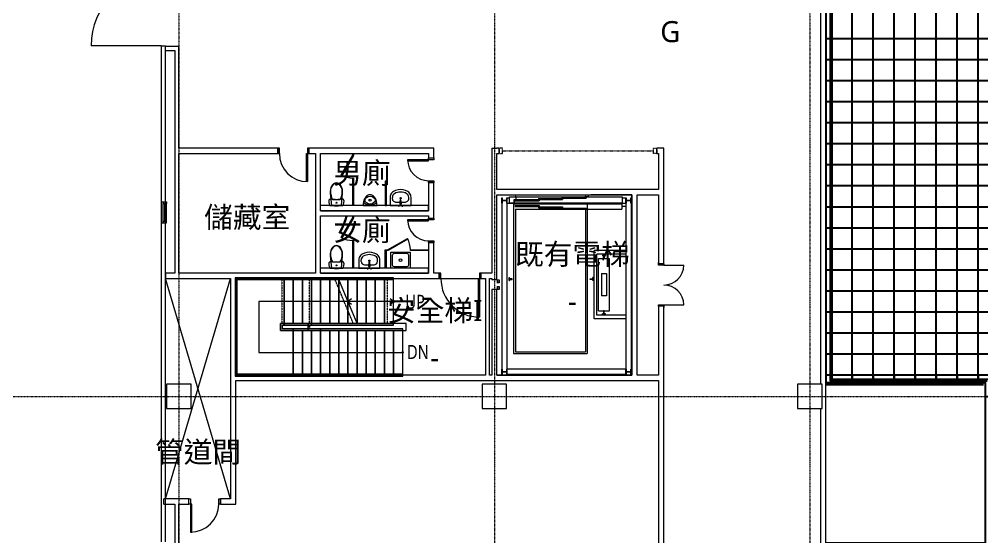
# Model space of a CAD drawing. Extents: x -32000 to 290600, y -96057 to 131250.
# Drawn here: x -4550 to 22900, y 55995 to 70756 of the extents above; entities that cross this region are included whole.
import ezdxf
from ezdxf.enums import TextEntityAlignment as Align

# ---------------------------------------------------------------- set-up
doc = ezdxf.new("R2010")
doc.units = 0
for name, pattern in [('H12PL3$0$HIDDEN', [0.4, 0.3, -0.1]), ('H12PL3$0$JJP_三點線', [0.9, 0.3, -0.15, 0, -0.15, 0, -0.15, 0, -0.15]), ('H12PL3$0$JJP_虛線(退縮線、投影線、地下室範圍、非屬本工程、圖面分區)', [0.45, 0.3, -0.15]), ('H12PL3$0$TAI_虛線', [5.644, 2.822, -2.822]), ('H12PL3$0$虛線', [0.846667, 0.423333, -0.423333])]:
    doc.linetypes.add(name, pattern=pattern)
for name, color, linetype in [('H12PL3$0$A-OBJE-2D', 252, 'Continuous'), ('H12PL3$0$A-OBJE-TOIL.3D', 252, 'Continuous'), ('H12PL3$0$A-STRS', 252, 'Continuous'), ('H12PL3$0$A-TEXT', 252, 'Continuous'), ('H12PL3$0$A-WALL-EX', 252, 'Continuous'), ('H12PL3$0$A-WALL-IN', 252, 'Continuous'), ('H12PL3$0$A-ZONE', 252, 'Continuous'), ('H12PL3$0$Door', 252, 'Continuous'), ('H12PL3$0$L30_33_ELV', 252, 'Continuous'), ('H12PL3$0$L30_33_SIAGE1', 252, 'Continuous'), ('H12PL3$0$L30_33_SIAGE3', 252, 'Continuous'), ('H12PL3$0$L30_33_STEEL2', 252, 'Continuous'), ('H12PL3$0$L30_33_SUGATA3', 252, 'Continuous'), ('H12PL3$0$S-COL', 252, 'Continuous'), ('H12PL3$0$S-GRID', 252, 'Continuous'), ('H12PL3$0$S-SLAB-SHOW', 252, 'Continuous'), ('H12PL3$0$Window', 252, 'Continuous'), ('XFDP30-200K$0$A-W-P1S (200K)', 2, 'Continuous'), ('XFDR30-200K$0$A-R-Plan (200K_Abnormal)', 141, 'Continuous'), ('XFDR30-200K$0$A-R-Plan(200K)', 141, 'Continuous')]:
    doc.layers.add(name, color=color, linetype=linetype)
doc.layers.add('XFDP30-200K$0$A-Area (200K)', color=7, linetype='Continuous', plot=False)
doc.layers.add('XFDR30-200K$0$A-Area (200K)', color=171, linetype='Continuous', plot=False)
doc.styles.add('H12PL3$0$Standard', font='', dxfattribs={"width": 0.8})
doc.styles.get('H12PL3$0$Standard').set_extended_font_data('Microsoft JhengHei')

# ---------------------------------------------------------------- blocks, each defined once
blk = doc.blocks.new('XFDP30-200K')
at = {"layer": 'XFDP30-200K$0$A-Area (200K)'}
blk.add_lwpolyline([(174600, 89650), (43650, 89650), (43650, 85450), (18450, 85450), (18450, 60390), (23000, 60390), (23000, 55815), (18449, 55815), (18449, 350), (127550, 350), (127550, -2100), (150850, -2100), (150850, 350), (174600, 350)], close=True, dxfattribs=at)
at = {"layer": 'XFDP30-200K$0$A-W-P1S (200K)'}
for p, q in [((18575, 85400), (18575, 60440)), ((18625, 85350), (18625, 60490)), ((18575, 60440), (23050, 60440)), ((18625, 60490), (23100, 60490))]:
    blk.add_line(p, q, dxfattribs=at)
blk = doc.blocks.new('H12PL3')
at = {"layer": 'H12PL3$0$A-OBJE-2D', "lineweight": 0}
for p, q in [((-380.5, 57075), (1475, 63360)), ((1475, 57075), (-380.5, 63360))]:
    blk.add_line(p, q, dxfattribs=at)
at = {"layer": 'H12PL3$0$A-OBJE-TOIL.3D', "lineweight": 0}
for p, q in [((4386.06, 65618.04), (4495, 65618.04)), ((4495, 65618.04), (4603.94, 65618.04)), ((6090.22, 65628.27), (6090.22, 65674.09)), ((6559.78, 65628.27), (6559.78, 65674.09)), ((4454.69, 65445), (4438, 65445)), ((4438, 65445), (4438, 65425)), ((4454.69, 65425), (4438, 65425)), ((4479, 65445), (4454.69, 65445)), ((4479, 65425), (4454.69, 65425)), ((4483.69, 65445), (4479, 65445)), ((4479, 65445), (4479, 65425)), ((4483.69, 65425), (4479, 65425)), ((4495, 65445), (4483.69, 65445)), ((4495, 65425), (4483.69, 65425)), ((4506.31, 65445), (4495, 65445)), ((4506.31, 65425), (4495, 65425)), ((4511, 65445), (4506.31, 65445)), ((4511, 65425), (4506.31, 65425)), ((4511, 65445), (4511, 65425)), ((4535.31, 65445), (4511, 65445)), ((4535.31, 65425), (4511, 65425)), ((4552, 65445), (4535.31, 65445)), ((4552, 65425), (4535.31, 65425)), ((4552, 65445), (4552, 65425)), ((6206.17, 65537.32), (6443.83, 65537.32)), ((6311.4, 65527.23), (6311.4, 65542.1)), ((6338.6, 65527.23), (6311.4, 65527.23)), ((6338.6, 65542.1), (6338.6, 65527.23)), ((6090, 64020), (6090, 63750)), ((6510, 64070), (6140, 64070)), ((6560, 63750), (6560, 64020)), ((4386.06, 63833.04), (4495, 63833.04)), ((4495, 63833.04), (4603.94, 63833.04)), ((5200.22, 63843.27), (5200.22, 63889.09)), ((5316.17, 63752.32), (5553.83, 63752.32)), ((5421.4, 63742.23), (5421.4, 63757.1)), ((5448.6, 63742.23), (5421.4, 63742.23)), ((5448.6, 63757.1), (5448.6, 63742.23)), ((5669.78, 63843.27), (5669.78, 63889.09)), ((6140, 63700), (6510, 63700)), ((4454.69, 63660), (4438, 63660)), ((4438, 63660), (4438, 63640)), ((4454.69, 63640), (4438, 63640)), ((4479, 63660), (4454.69, 63660)), ((4479, 63640), (4454.69, 63640)), ((4483.69, 63660), (4479, 63660)), ((4479, 63660), (4479, 63640)), ((4483.69, 63640), (4479, 63640)), ((4495, 63660), (4483.69, 63660)), ((4495, 63640), (4483.69, 63640)), ((4506.31, 63660), (4495, 63660)), ((4506.31, 63640), (4495, 63640)), ((4511, 63660), (4506.31, 63660)), ((4511, 63640), (4506.31, 63640)), ((4511, 63660), (4511, 63640)), ((4535.31, 63660), (4511, 63660)), ((4535.31, 63640), (4511, 63640)), ((4552, 63660), (4535.31, 63660)), ((4552, 63640), (4535.31, 63640)), ((4552, 63660), (4552, 63640))]:
    blk.add_line(p, q, dxfattribs=at)
at = {"layer": 'H12PL3$0$A-OBJE-TOIL.3D', "lineweight": 0, "flags": 128}
for points in [[(4981.65, 66862.5), (4656.65, 66299.58), (4635, 66312.08), (4960, 66875)], [(4985, 66875), (4960, 66875), (4960, 66925), (4985, 66925)], [(4985, 65445), (4960, 65445), (4960, 66225), (4985, 66225)], [(4664.42, 65898.43), (4652.02, 65948.17), (4633, 65995.11), (4607.4, 66032.31), (4574.36, 66060.82), (4536.05, 66078.78), (4495, 66085), (4453.95, 66078.78), (4415.64, 66060.82), (4382.6, 66032.31), (4357, 65995.11), (4337.98, 65948.17), (4325.58, 65898.43), (4320.09, 65847.08), (4321.65, 65795.38), (4354.03, 65445), (4635.97, 65445), (4668.35, 65795.38), (4669.91, 65847.08)], [(5885, 65445), (5925, 65445), (5925, 66135), (5885, 66135)], [(6625, 65445), (6625, 65674.09), (6622.11, 65707.81), (6613.51, 65740.46), (6599.5, 65770.98), (6580.51, 65798.41), (6557.15, 65821.86), (6530.17, 65840.59), (6464.98, 65870.53), (6395.96, 65888.83), (6325, 65894.99), (6254.04, 65888.83), (6185.02, 65870.53), (6119.83, 65840.59), (6092.85, 65821.86), (6069.49, 65798.41), (6050.5, 65770.98), (6036.49, 65740.46), (6027.89, 65707.81), (6025, 65674.09), (6025, 65445)], [(4681.77, 65445), (4688.87, 65460.07), (4695.07, 65475.54), (4700.36, 65491.34), (4704.71, 65507.43), (4708.11, 65523.74), (4710.55, 65540.22), (4712.01, 65556.82), (4712.5, 65573.48), (4711.22, 65585.01), (4707.43, 65595.98), (4701.33, 65605.85), (4693.21, 65614.15), (4683.46, 65620.45), (4672.57, 65624.47), (4661.06, 65625.99), (4649.5, 65624.95), (4611.22, 65618.17), (4572.64, 65613.31), (4533.87, 65610.39), (4495, 65609.42), (4456.13, 65610.39), (4417.36, 65613.31), (4378.78, 65618.17), (4340.5, 65624.95), (4328.94, 65625.99), (4317.43, 65624.47), (4306.54, 65620.45), (4296.79, 65614.15), (4288.67, 65605.85), (4282.57, 65595.98), (4278.78, 65585.01), (4277.5, 65573.48), (4277.99, 65556.82), (4279.45, 65540.22), (4281.89, 65523.74), (4285.29, 65507.43), (4289.64, 65491.34), (4294.93, 65475.54), (4301.13, 65460.07), (4308.23, 65445)], [(5655, 65445), (5651.96, 65497.96), (5642.94, 65549.32), (5628.21, 65597.5), (5608.21, 65641.05), (5583.56, 65678.64), (5555, 65709.14), (5523.4, 65731.61), (5489.73, 65745.37), (5455, 65750), (5420.27, 65745.37), (5386.6, 65731.61), (5355, 65709.14), (5326.44, 65678.64), (5301.79, 65641.05), (5281.79, 65597.5), (5267.06, 65549.32), (5258.04, 65497.96), (5255, 65445), (5455, 65445)], [(6288.5, 65445), (6261.5, 65445), (6261.5, 65425), (6288.5, 65425)], [(6388.5, 65445), (6361.5, 65445), (6361.5, 65425), (6388.5, 65425)], [(4981.65, 65082.5), (4656.65, 64519.58), (4635, 64532.08), (4960, 65095)], [(4985, 65095), (4960, 65095), (4960, 65145), (4985, 65145)], [(4664.42, 64113.43), (4652.02, 64163.17), (4633, 64210.11), (4607.4, 64247.31), (4574.36, 64275.82), (4536.05, 64293.78), (4495, 64300), (4453.95, 64293.78), (4415.64, 64275.82), (4382.6, 64247.31), (4357, 64210.11), (4337.98, 64163.17), (4325.58, 64113.43), (4320.09, 64062.08), (4321.65, 64010.38), (4354.03, 63660), (4635.97, 63660), (4668.35, 64010.38), (4669.91, 64062.08)], [(4985, 63665), (4960, 63665), (4960, 64445), (4985, 64445)], [(5956.08, 64180), (6519, 64505), (6531.5, 64483.35), (5968.58, 64158.35)], [(5735, 63660), (5735, 63889.09), (5732.11, 63922.81), (5723.51, 63955.46), (5709.5, 63985.98), (5690.51, 64013.41), (5667.15, 64036.86), (5640.17, 64055.59), (5574.98, 64085.53), (5505.96, 64103.83), (5435, 64109.99), (5364.04, 64103.83), (5295.02, 64085.53), (5229.83, 64055.59), (5202.85, 64036.86), (5179.49, 64013.41), (5160.5, 63985.98), (5146.49, 63955.46), (5137.89, 63922.81), (5135, 63889.09), (5135, 63660)], [(5956.08, 64180), (5956.08, 64155), (5885, 64155), (5885, 64180)], [(5910, 63660), (5885, 63660), (5885, 64155), (5910, 64155)], [(6050, 64110), (6600, 64110), (6600, 63660), (6050, 63660)], [(7125, 64180), (7125, 64155), (6606.08, 64155), (6606.08, 64180)], [(4681.77, 63660), (4688.87, 63675.07), (4695.07, 63690.54), (4700.36, 63706.34), (4704.71, 63722.43), (4708.11, 63738.74), (4710.55, 63755.22), (4712.01, 63771.82), (4712.5, 63788.48), (4711.22, 63800.01), (4707.43, 63810.98), (4701.33, 63820.85), (4693.21, 63829.15), (4683.46, 63835.45), (4672.57, 63839.47), (4661.06, 63840.99), (4649.5, 63839.95), (4611.22, 63833.17), (4572.64, 63828.31), (4533.87, 63825.39), (4495, 63824.42), (4456.13, 63825.39), (4417.36, 63828.31), (4378.78, 63833.17), (4340.5, 63839.95), (4328.94, 63840.99), (4317.43, 63839.47), (4306.54, 63835.45), (4296.79, 63829.15), (4288.67, 63820.85), (4282.57, 63810.98), (4278.78, 63800.01), (4277.5, 63788.48), (4277.99, 63771.82), (4279.45, 63755.22), (4281.89, 63738.74), (4285.29, 63722.43), (4289.64, 63706.34), (4294.93, 63690.54), (4301.13, 63675.07), (4308.23, 63660)], [(5398.5, 63660), (5371.5, 63660), (5371.5, 63640), (5398.5, 63640)], [(5498.5, 63660), (5471.5, 63660), (5471.5, 63640), (5498.5, 63640)]]:
    blk.add_lwpolyline(points, close=True, dxfattribs=at)
for points in [[(6350, 65502.32), (6346, 65544.27, 0.12101958), (6342.73, 65553.78), (6336.1, 65606.72, 0.88256628), (6313.9, 65606.72), (6307.27, 65553.78, 0.12101958), (6304, 65544.27), (6300, 65502.32, 1)], [(5460, 63717.32), (5456, 63759.27, 0.12101958), (5452.73, 63768.78), (5446.1, 63821.72, 0.88256628), (5423.9, 63821.72), (5417.27, 63768.78, 0.12101958), (5414, 63759.27), (5410, 63717.32, 1)]]:
    blk.add_lwpolyline(points, format="xyb", close=True, dxfattribs=at)
for points in [[(7125, 65445), (4045, 65445)], [(4045, 65295), (4045, 65445)], [(7125, 65295), (7125, 65445)], [(4045, 65295), (7125, 65295)], [(7125, 63660), (4045, 63660)], [(4045, 63510), (4045, 63660)], [(4045, 63510), (7125, 63510)], [(7125, 63510), (7125, 63660)]]:
    blk.add_lwpolyline(points, dxfattribs=at)
at = {"layer": 'H12PL3$0$A-OBJE-TOIL.3D', "lineweight": 0}
for centre, radius in [((5455, 65595), 30), ((6325, 65652.14), 17.5), ((5435, 63867.14), 17.5), ((6325, 63885), 40)]:
    blk.add_circle(centre, radius, dxfattribs=at)
for centre, radius, start, end in [((4960, 66875), 650, 240, 270), ((5343.21, 65560.27), 70.02, 169.18547, 244.54742), ((5455, 65795.15), 330.15, 244.547422, 270), ((5455, 65795.15), 330.15, 270, 295.452578), ((5566.79, 65560.27), 70.02, 295.452578, 10.81453), ((6325, 65542.37), 21.09, 32.771025, 147.228975), ((6325, 65542.1), 13.6, 0, 180), ((4960, 65095), 650, 240, 270), ((5956.08, 64180), 650, 0, 30), ((6140, 64020), 50, 90, 180), ((6510, 64020), 50, 0, 90), ((5435, 63757.37), 21.09, 32.771025, 147.228975), ((5435, 63757.1), 13.6, 0, 180), ((6140, 63750), 50, 180, 270), ((6510, 63750), 50, 270, 0)]:
    blk.add_arc(centre, radius, start, end, dxfattribs=at)
for centre, major_axis, ratio, start_param, end_param in [((4584.46, 65857.3), (0, 257.06), 0.99937656, 0.7259352, 1.62652376), ((4495.81, 65937.76), (0, 138.61), 0.99937656, 0.00586087, 0.63250464), ((4494.19, 65937.76), (0, 138.61), 0.99937656, 5.65068079, 6.27732457), ((4405.54, 65857.3), (0, 257.06), 0.99937656, 4.65665775, 5.55724631), ((4753.1, 65832.94), (0, 425.52), 0.99937656, 1.5471782, 2.10019876), ((4236.9, 65832.94), (0, 425.52), 0.99937656, 4.18298425, 4.7360048), ((6206.15, 65674.09), (0, 121.2), 0.95652174, 0.49697483, 1.57079633), ((6206.3, 65628.27), (116.07, 0), 0.78364566, 3.14159265, 4.71238898), ((6325, 65445), (0, 381.82), 0.95652174, 5.78621047, 6.78016015), ((6443.7, 65628.27), (116.07, 0), 0.78364566, 4.71238898, 6.28318531), ((6443.85, 65674.09), (0, 121.2), 0.95652174, 4.71238898, 5.78621048), ((4584.46, 64072.3), (0, 257.06), 0.99937656, 0.7259352, 1.62652376), ((4495.81, 64152.76), (0, 138.61), 0.99937656, 0.00586087, 0.63250464), ((4494.19, 64152.76), (0, 138.61), 0.99937656, 5.65068079, 6.27732457), ((4405.54, 64072.3), (0, 257.06), 0.99937656, 4.65665775, 5.55724631), ((4753.1, 64047.94), (0, 425.52), 0.99937656, 1.5471782, 2.10019876), ((4236.9, 64047.94), (0, 425.52), 0.99937656, 4.18298425, 4.7360048), ((5316.15, 63889.09), (0, 121.2), 0.95652174, 0.49697483, 1.57079633), ((5435, 63660), (0, 381.82), 0.95652174, 5.78621047, 6.78016015), ((5553.85, 63889.09), (0, 121.2), 0.95652174, 4.71238898, 5.78621048), ((5316.3, 63843.27), (116.07, 0), 0.78364566, 3.14159265, 4.71238898), ((5553.7, 63843.27), (116.07, 0), 0.78364566, 4.71238898, 6.28318531)]:
    blk.add_ellipse(centre, major_axis=major_axis, ratio=ratio, start_param=start_param, end_param=end_param, dxfattribs=at)
for centre, major_axis, ratio in [((5455, 65595), (145, 0), 0.77241379), ((4495, 65519.98), (15, 0), 0.99972383), ((4495, 63734.98), (15, 0), 0.99972383)]:
    blk.add_ellipse(centre, major_axis=major_axis, ratio=ratio, dxfattribs=at)
at = {"layer": 'H12PL3$0$A-STRS', "linetype": 'H12PL3$0$JJP_虛線(退縮線、投影線、地下室範圍、非屬本工程、圖面分區)', "lineweight": 0}
for p, q in [((3785, 63380), (1605, 63380)), ((1605, 63380), (1605, 60580)), ((1655, 60630), (1655, 63330)), ((1655, 63330), (3785, 63330)), ((1655, 63330), (1655, 60630)), ((3785, 63330), (1655, 63330)), ((2937.34, 63330), (2937.34, 62080)), ((3717.34, 63330), (3717.34, 62080)), ((4435.89, 63380), (3785, 63380)), ((3785, 63380), (3785, 63330)), ((3785, 63330), (3785, 63380)), ((3785, 63330), (4456.69, 63330)), ((3785, 62080), (3785, 63330)), ((3785, 62080), (3785, 63330)), ((3785, 62080), (3785, 63330)), ((4045, 63330), (3785, 63330)), ((3785, 63330), (3785, 62080)), ((3785, 62080), (3785, 63330)), ((4045, 62080), (4045, 63330)), ((4305, 63330), (4045, 63330)), ((4045, 63330), (4045, 62080)), ((4045, 62080), (4045, 63330)), ((4305, 62080), (4305, 63330)), ((4456.69, 63330), (4305, 63330)), ((4305, 63330), (4305, 62080)), ((4305, 62080), (4305, 63330)), ((4976.69, 62080), (4456.69, 63330)), ((5945.91, 63330), (5945.91, 62080)), ((5945.91, 63330), (5945.91, 62080)), ((4565, 62080), (4565, 63069.64)), ((4565, 63069.64), (4565, 62080)), ((4565, 62080), (4565, 63069.64)), ((4825, 62080), (4825, 62444.64)), ((4825, 62444.64), (4825, 62080)), ((4825, 62080), (4825, 62444.64)), ((3785, 62080), (3685, 62080)), ((3685, 62080), (3685, 61880)), ((3685, 61880), (3685, 62080)), ((3685, 62080), (3785, 62080)), ((4976.69, 62080), (3785, 62080)), ((3785, 62080), (3785, 62030)), ((3785, 62030), (3785, 62080)), ((3785, 62080), (4045, 62080)), ((4045, 62080), (4305, 62080)), ((4305, 62080), (4565, 62080)), ((4565, 62080), (4825, 62080)), ((4825, 62080), (4976.69, 62080)), ((3265, 61880), (3265, 60630)), ((3685, 61880), (4045, 61880)), ((4045, 61880), (3685, 61880)), ((3735, 61930), (3735, 62030)), ((3735, 62030), (3785, 62030)), ((4045, 61930), (3735, 61930)), ((3785, 62030), (4997.49, 62030)), ((4045, 61880), (4045, 61930)), ((6385, 61930), (4045, 61930)), ((4045, 61930), (4045, 61880)), ((4045, 61880), (6385, 61880)), ((4045, 61880), (4045, 60630)), ((4045, 61880), (4045, 60630)), ((4045, 61880), (4045, 60630)), ((4045, 60630), (4045, 61880)), ((4305, 61880), (4045, 61880)), ((4045, 61880), (4045, 60630)), ((4305, 61880), (4305, 60630)), ((4305, 60630), (4305, 61880)), ((4305, 61880), (4305, 60630)), ((4565, 61880), (4305, 61880)), ((4565, 61880), (4565, 60630)), ((4565, 60630), (4565, 61880)), ((4565, 61880), (4565, 60630)), ((4825, 61880), (4565, 61880)), ((4825, 61880), (4825, 60630)), ((4825, 60630), (4825, 61880)), ((4825, 61880), (4825, 60630)), ((5085, 61880), (4825, 61880)), ((5085, 61880), (5085, 60630)), ((5085, 60630), (5085, 61880)), ((5085, 61880), (5085, 60630)), ((5345, 61880), (5085, 61880)), ((5345, 61880), (5345, 60630)), ((5345, 60630), (5345, 61880)), ((5345, 61880), (5345, 60630)), ((5605, 61880), (5345, 61880)), ((5605, 61880), (5605, 60630)), ((5605, 60630), (5605, 61880)), ((5605, 61880), (5605, 60630)), ((5865, 61880), (5605, 61880)), ((5865, 61880), (5865, 60630)), ((5865, 60630), (5865, 61880)), ((5865, 61880), (5865, 60630)), ((6125, 61880), (5865, 61880)), ((6125, 61880), (6125, 60630)), ((6125, 60630), (6125, 61880)), ((6125, 61880), (6125, 60630)), ((6385, 61880), (6125, 61880)), ((6385, 61880), (6385, 61930)), ((6385, 60630), (6385, 61880)), ((1605, 60580), (4045, 60580)), ((4045, 60630), (1655, 60630)), ((1655, 60630), (4045, 60630)), ((4045, 60580), (4045, 60630)), ((6385, 60630), (4045, 60630)), ((4045, 60630), (4045, 60580)), ((4045, 60630), (4305, 60630)), ((4045, 60580), (6385, 60580)), ((4305, 60630), (4565, 60630)), ((4565, 60630), (4825, 60630)), ((4825, 60630), (5085, 60630)), ((5085, 60630), (5345, 60630)), ((5345, 60630), (5605, 60630)), ((5605, 60630), (5865, 60630)), ((5865, 60630), (6125, 60630)), ((6125, 60630), (6385, 60630)), ((6385, 60580), (6385, 60630))]:
    blk.add_line(p, q, dxfattribs=at)
at = {"layer": 'H12PL3$0$A-STRS', "lineweight": 0}
for p, q in [((3005, 63380), (1605, 63380)), ((1605, 63380), (1605, 60580)), ((1655, 60630), (1655, 63330)), ((1655, 63330), (3005, 63330)), ((1655, 63330), (1655, 60630)), ((2937.34, 63330), (1655, 63330)), ((1655, 63330), (1655, 60630)), ((3005, 63330), (1655, 63330)), ((3005, 63330), (2937.34, 63330)), ((6125, 63380), (3005, 63380)), ((3005, 63380), (3005, 63330)), ((3005, 63330), (3005, 63380)), ((3005, 63330), (6125, 63330)), ((6125, 63330), (3005, 63330)), ((3005, 62080), (3005, 63330)), ((3005, 62080), (3005, 63330)), ((3005, 62080), (3005, 63330)), ((3265, 63330), (3005, 63330)), ((3005, 63330), (3005, 62080)), ((3005, 62080), (3005, 63330)), ((3265, 62080), (3265, 63330)), ((3525, 63330), (3265, 63330)), ((3265, 63330), (3265, 62080)), ((3265, 62080), (3265, 63330)), ((3525, 62080), (3525, 63330)), ((3785, 63330), (3525, 63330)), ((3525, 63330), (3525, 62080)), ((3525, 62080), (3525, 63330)), ((3785, 62080), (3785, 63330)), ((4045, 63330), (3785, 63330)), ((3785, 63330), (3785, 62080)), ((3785, 62080), (3785, 63330)), ((4045, 62080), (4045, 63330)), ((4305, 63330), (4045, 63330)), ((4045, 63330), (4045, 62080)), ((4045, 62080), (4045, 63330)), ((4305, 62080), (4305, 63330)), ((4565, 63330), (4305, 63330)), ((4305, 63330), (4305, 62080)), ((4305, 62080), (4305, 63330)), ((6125, 63380), (4544.2, 63380)), ((4565, 63330), (6125, 63330)), ((6125, 63330), (4565, 63330)), ((4825, 63330), (4565, 63330)), ((5085, 62080), (4565, 63330)), ((4565, 62080), (4565, 63330)), ((4825, 63330), (4565, 63330)), ((4565, 63330), (4565, 62080)), ((4565, 62080), (4565, 63330)), ((4825, 62705), (4825, 63330)), ((5085, 63330), (4825, 63330)), ((4825, 63330), (4825, 62705)), ((4825, 62705), (4825, 63330)), ((4825, 62080), (4825, 63330)), ((5085, 63330), (4825, 63330)), ((4825, 63330), (4825, 62080)), ((4825, 62080), (4825, 63330)), ((5085, 62080), (5085, 63330)), ((5345, 63330), (5085, 63330)), ((5085, 63330), (5085, 62080)), ((5085, 62080), (5085, 63330)), ((5085, 62080), (5085, 63330)), ((5345, 63330), (5085, 63330)), ((5085, 63330), (5085, 62080)), ((5085, 62080), (5085, 63330)), ((5345, 62080), (5345, 63330)), ((5605, 63330), (5345, 63330)), ((5345, 63330), (5345, 62080)), ((5345, 62080), (5345, 63330)), ((5345, 62080), (5345, 63330)), ((5605, 63330), (5345, 63330)), ((5345, 63330), (5345, 62080)), ((5345, 62080), (5345, 63330)), ((5605, 62080), (5605, 63330)), ((5865, 63330), (5605, 63330)), ((5605, 63330), (5605, 62080)), ((5605, 62080), (5605, 63330)), ((5605, 62080), (5605, 63330)), ((5865, 63330), (5605, 63330)), ((5605, 63330), (5605, 62080)), ((5605, 62080), (5605, 63330)), ((5865, 62080), (5865, 63330)), ((6125, 63330), (5865, 63330)), ((5865, 63330), (5865, 62080)), ((5865, 62080), (5865, 63330)), ((5865, 62080), (5865, 63330)), ((6125, 63330), (5865, 63330)), ((5865, 63330), (5865, 62080)), ((5865, 62080), (5865, 63330)), ((6125, 63330), (6125, 63380)), ((6125, 63330), (6125, 63380)), ((6125, 62080), (6125, 63330)), ((6125, 62080), (6125, 63330)), ((6125, 62080), (6125, 63330)), ((6125, 62080), (6125, 63330)), ((3005, 62705), (2280, 62705)), ((2280, 62705), (2280, 61255)), ((5865, 62705), (3005, 62705)), ((4925, 62780), (4825, 62705)), ((5865, 62705), (4825, 62705)), ((4825, 62705), (4925, 62630)), ((6125, 62705), (5865, 62705)), ((6125, 62705), (5865, 62705)), ((6125, 62705), (6025, 62780)), ((6025, 62630), (6125, 62705)), ((3005, 62080), (2905, 62080)), ((2905, 62080), (2905, 61880)), ((2905, 61880), (2905, 62080)), ((2905, 62080), (2937.34, 62080)), ((2905, 61880), (2905, 62080)), ((2905, 62080), (3005, 62080)), ((2937.34, 62080), (3005, 62080)), ((6125, 62080), (3005, 62080)), ((3005, 62080), (3005, 62030)), ((3005, 62030), (3005, 62080)), ((3005, 62080), (6125, 62080)), ((3005, 62080), (3265, 62080)), ((3265, 62080), (3525, 62080)), ((3525, 62080), (3785, 62080)), ((3785, 62080), (4045, 62080)), ((4045, 62080), (4305, 62080)), ((4305, 62080), (4565, 62080)), ((4565, 62080), (4825, 62080)), ((4825, 62080), (5085, 62080)), ((6125, 62080), (5085, 62080)), ((5085, 62080), (6125, 62080)), ((5085, 62080), (5345, 62080)), ((5085, 62080), (5345, 62080)), ((5345, 62080), (5605, 62080)), ((5345, 62080), (5605, 62080)), ((5605, 62080), (5865, 62080)), ((5605, 62080), (5865, 62080)), ((5865, 62080), (6125, 62080)), ((5865, 62080), (6125, 62080)), ((6125, 62030), (6125, 62080)), ((6125, 62030), (6125, 62080)), ((2905, 61880), (3265, 61880)), ((3265, 61880), (2905, 61880)), ((3265, 61880), (2905, 61880)), ((2955, 61930), (2955, 62030)), ((2955, 62030), (3005, 62030)), ((3265, 61930), (2955, 61930)), ((3005, 62030), (6125, 62030)), ((3265, 61880), (3265, 61930)), ((6385, 61930), (3265, 61930)), ((3265, 61930), (3265, 61880)), ((3265, 61880), (6385, 61880)), ((6385, 61880), (3265, 61880)), ((3265, 61880), (3265, 60630)), ((3265, 61880), (3265, 60630)), ((3265, 60630), (3265, 61880)), ((3525, 61880), (3265, 61880)), ((3265, 61880), (3265, 60630)), ((3525, 61880), (3525, 60630)), ((3525, 60630), (3525, 61880)), ((3525, 61880), (3525, 60630)), ((3785, 61880), (3525, 61880)), ((3785, 61880), (3785, 60630)), ((3785, 60630), (3785, 61880)), ((3785, 61880), (3785, 60630)), ((4045, 61880), (3785, 61880)), ((4045, 61880), (4045, 60630)), ((4045, 60630), (4045, 61880)), ((4045, 61880), (4045, 60630)), ((4305, 61880), (4045, 61880)), ((4305, 61880), (4305, 60630)), ((4305, 60630), (4305, 61880)), ((4305, 61880), (4305, 60630)), ((4565, 61880), (4305, 61880)), ((4565, 61880), (4565, 60630)), ((4565, 60630), (4565, 61880)), ((4565, 61880), (4565, 60630)), ((4825, 61880), (4565, 61880)), ((4825, 61880), (4825, 60630)), ((4825, 60630), (4825, 61880)), ((4825, 61880), (4825, 60630)), ((5085, 61880), (4825, 61880)), ((5085, 61880), (5085, 60630)), ((5085, 60630), (5085, 61880)), ((5085, 61880), (5085, 60630)), ((5345, 61880), (5085, 61880)), ((5105.8, 62030), (6125, 62030)), ((5345, 61880), (5345, 60630)), ((5345, 60630), (5345, 61880)), ((5345, 61880), (5345, 60630)), ((5605, 61880), (5345, 61880)), ((5605, 61880), (5605, 60630)), ((5605, 60630), (5605, 61880)), ((5605, 61880), (5605, 60630)), ((5865, 61880), (5605, 61880)), ((5865, 61880), (5865, 60630)), ((5865, 60630), (5865, 61880)), ((5865, 61880), (5865, 60630)), ((6125, 61880), (5865, 61880)), ((6125, 61880), (6125, 60630)), ((6125, 60630), (6125, 61880)), ((6125, 61880), (6125, 60630)), ((6385, 61880), (6125, 61880)), ((6385, 61880), (6385, 61930)), ((6385, 60630), (6385, 61880)), ((6385, 60630), (6385, 61880)), ((2280, 61255), (3265, 61255)), ((3265, 61255), (6125, 61255)), ((6125, 61255), (6385, 61255)), ((1605, 60580), (3265, 60580)), ((3265, 60630), (1655, 60630)), ((1655, 60630), (3265, 60630)), ((1655, 60630), (3265, 60630)), ((3265, 60580), (3265, 60630)), ((6385, 60630), (3265, 60630)), ((3265, 60630), (3265, 60580)), ((3265, 60630), (6385, 60630)), ((3265, 60630), (3525, 60630)), ((3265, 60580), (6385, 60580)), ((3525, 60630), (3785, 60630)), ((3785, 60630), (4045, 60630)), ((4045, 60630), (4305, 60630)), ((4305, 60630), (4565, 60630)), ((4565, 60630), (4825, 60630)), ((4825, 60630), (5085, 60630)), ((5085, 60630), (5345, 60630)), ((5345, 60630), (5605, 60630)), ((5605, 60630), (5865, 60630)), ((5865, 60630), (6125, 60630)), ((6125, 60630), (6385, 60630)), ((6385, 60580), (6385, 60630))]:
    blk.add_line(p, q, dxfattribs=at)
at = {"layer": 'H12PL3$0$A-STRS', "linetype": 'H12PL3$0$虛線', "lineweight": 0}
for p, q in [((1655, 63330), (1655, 60630)), ((3717.34, 63330), (1655, 63330)), ((3785, 63330), (3717.34, 63330)), ((4456.69, 63330), (3785, 63330)), ((3685, 61880), (3685, 62080)), ((3685, 62080), (3717.34, 62080)), ((3717.34, 62080), (3785, 62080)), ((3785, 62080), (4976.69, 62080)), ((4045, 61880), (3685, 61880)), ((6385, 61880), (4045, 61880)), ((6385, 60630), (6385, 61880)), ((1655, 60630), (4045, 60630)), ((4045, 60630), (6385, 60630))]:
    blk.add_line(p, q, dxfattribs=at)
at = {"layer": 'H12PL3$0$A-STRS', "lineweight": 0, "flags": 128}
for points in [[(6125, 62730, 1), (6125, 62680, 1)], [(6385, 61280, 1), (6385, 61230, 1)]]:
    blk.add_lwpolyline(points, format="xyb", close=True, dxfattribs=at)
at = {"layer": 'H12PL3$0$A-WALL-EX', "lineweight": 0}
for p, q in [((-500, 70000), (-385, 70000)), ((-385, 70000), (-380, 70000)), ((-500, 65550), (-380, 65550)), ((-500, 65550), (-500, 64950)), ((-380, 64950), (-380, 65550)), ((-500, 64950), (-380, 64950))]:
    blk.add_line(p, q, dxfattribs=at)
at = {"layer": 'H12PL3$0$A-WALL-EX', "lineweight": 0, "flags": 128}
for points in [[(-500, 70000), (-500, 65550)], [(-380, 65550), (-380, 70000)], [(-500, 64950), (-500, 55850)], [(-380, 55850), (-380, 64950)]]:
    blk.add_lwpolyline(points, dxfattribs=at)
at = {"layer": 'H12PL3$0$A-WALL-IN', "lineweight": 0}
for p, q in [((2820, 66925), (2820, 67075)), ((3720, 66925), (3720, 67075)), ((9135, 66925), (9135, 67075)), ((13635, 66925), (13635, 67075)), ((7125, 66800), (7275, 66800)), ((7125, 66100), (7275, 66100)), ((7125, 65085), (7275, 65085)), ((7125, 64385), (7275, 64385)), ((13685, 63775), (13685, 63818)), ((13835, 63775), (13685, 63775)), ((13835, 63775), (13835, 63818)), ((7425, 63360), (7425, 63510)), ((8625, 63360), (8625, 63510)), ((13685, 62575), (13685, 62532)), ((13835, 62575), (13685, 62575)), ((13835, 62575), (13835, 62532)), ((287.5, 56925), (287.5, 57075)), ((1187.5, 56925), (1187.5, 57075))]:
    blk.add_line(p, q, dxfattribs=at)
at = {"layer": 'H12PL3$0$A-WALL-IN', "lineweight": 0, "flags": 128}
for points in [[(18450, 29050), (18450, 85450)], [(18300, 74500), (18300, 60350)], [(-112.49, 69975.5), (-380, 69975.5)], [(-380, 69862.5), (-380, 69975.5)], [(-380, 69862.5), (-112.5, 69862.5)], [(-112.5, 69862.5), (-112.99, 63510)], [(0.51, 69975.5), (-112.49, 69975.5)], [(0.28, 67075), (0.51, 69975.5)], [(2820, 67075), (0.28, 67075)], [(3895, 67075), (3720, 67075)], [(4045, 67075), (3895, 67075)], [(7125, 67075), (4045, 67075)], [(7275, 67075), (7125, 67075)], [(7275, 66800), (7275, 67075)], [(8925, 67075), (9075, 67075)], [(8925, 67075), (8925, 63510)], [(9135, 67075), (9075, 67075)], [(13685, 67075), (13635, 67075)], [(13835, 67075), (13685, 67075)], [(13835, 63775), (13835, 67075)], [(0.01, 63510), (0.27, 66925)], [(0.27, 66925), (2820, 66925)], [(3720, 66925), (3895, 66925)], [(3895, 66925), (3895, 63510)], [(4045, 65295), (4045, 66925)], [(4045, 66925), (7125, 66925)], [(7125, 66925), (7125, 66800)], [(9075, 66925), (9135, 66925)], [(9075, 65900), (9075, 66925)], [(13635, 66925), (13685, 66925)], [(13685, 66925), (13685, 65900)], [(7125, 66100), (7125, 65295)], [(7275, 65085), (7275, 66100)], [(13685, 65900), (9075, 65900)], [(9075, 65750), (12925, 65750)], [(9075, 63510), (9075, 65750)], [(12925, 65750), (12925, 60600)], [(13075, 60600), (13075, 65750)], [(13075, 65750), (13685, 65750)], [(13685, 65750), (13685, 63775)], [(7125, 65295), (4045, 65295)], [(4045, 63510), (4045, 65145)], [(4045, 65145), (7125, 65145)], [(7125, 65145), (7125, 65085)], [(7125, 64385), (7125, 63510)], [(7275, 63510), (7275, 64385)], [(-112.99, 63510), (-380.5, 63510)], [(-380.5, 63510), (-380.5, 63360)], [(3895, 63510), (0.01, 63510)], [(7125, 63510), (4045, 63510)], [(7425, 63510), (7275, 63510)], [(8925, 63510), (8625, 63510)], [(-380.5, 63360), (1475, 63360)], [(1475, 63360), (1475, 60600)], [(1625, 63360), (7425, 63360)], [(1625, 60600), (1625, 63360)], [(8625, 63360), (8750, 63360)], [(8750, 63360), (8750, 60600)], [(8862.5, 60600), (8862.5, 63360)], [(8862.5, 63360), (8925, 63360)], [(8925, 63360), (8925, 63320)], [(9075, 63320), (8925, 63320)], [(9075, 63320), (9075, 63360)], [(9075, 63050), (8925, 63050)], [(8925, 63050), (8925, 60600)], [(9075, 60600), (9075, 63050)], [(13685, 62575), (13685, 60600)], [(13835, 54000), (13835, 62575)], [(1475, 60600), (1475, 60450)], [(1475, 60450), (1475, 57075)], [(8750, 60600), (1625, 60600)], [(1625, 60450), (13685, 60450)], [(1625, 57075), (1625, 60450)], [(8925, 60600), (8862.5, 60600)], [(12925, 60600), (9075, 60600)], [(13685, 60600), (13075, 60600)], [(13685, 60450), (13685, 54000)], [(18300, 59650), (18300, 45350)], [(287.5, 57075), (-425, 57075)], [(-425, 56925), (-425, 57075)], [(-425, 56925), (-113, 56925)], [(-113, 56925), (-113, 45385)], [(0, 45385), (0, 56925)], [(0, 56925), (287.5, 56925)], [(1475, 57075), (1187.5, 57075)], [(1187.5, 56925), (1625, 56925)], [(1625, 56925), (1625, 57075)]]:
    blk.add_lwpolyline(points, dxfattribs=at)
at = {"layer": 'H12PL3$0$Door', "lineweight": 0}
for p, q in [((-500, 70000), (-2500, 70000)), ((-500, 70000), (-385, 70000)), ((-500, 70000), (-385, 70000)), ((-385, 70000), (-380, 70000)), ((2870, 67075), (2820, 67075)), ((2820, 67075), (2820, 66925)), ((2870, 66925), (2870, 67075)), ((3720, 67075), (3670, 67075)), ((3670, 67075), (3670, 66925)), ((3720, 66925), (3720, 67075)), ((2820, 66925), (2870, 66925)), ((3640, 66125), (3640, 66925)), ((3640, 66925), (3670, 66925)), ((3670, 66925), (3670, 66125)), ((3670, 66925), (3720, 66925)), ((7125, 66750), (6525, 66750)), ((6525, 66750), (6525, 66720)), ((6525, 66720), (7125, 66720)), ((7125, 66750), (7125, 66800)), ((7125, 66800), (7275, 66800)), ((7125, 66720), (7125, 66750)), ((7275, 66750), (7125, 66750)), ((7275, 66800), (7275, 66750)), ((3670, 66125), (3640, 66125)), ((7125, 66100), (7125, 66150)), ((7125, 66150), (7275, 66150)), ((7275, 66100), (7125, 66100)), ((7275, 66150), (7275, 66100)), ((7125, 65035), (7125, 65085)), ((7125, 65085), (7275, 65085)), ((7275, 65085), (7275, 65035)), ((7125, 65035), (6525, 65035)), ((6525, 65035), (6525, 65005)), ((6525, 65005), (7125, 65005)), ((7125, 65005), (7125, 65035)), ((7275, 65035), (7125, 65035)), ((7125, 64385), (7125, 64435)), ((7125, 64435), (7275, 64435)), ((7275, 64385), (7125, 64385)), ((7275, 64435), (7275, 64385)), ((13685, 63775), (13685, 63818)), ((13685, 63775), (13685, 63818)), ((13685, 63743), (13685, 63775)), ((13685, 63775), (13835, 63775)), ((13835, 63775), (13685, 63775)), ((13835, 63775), (13685, 63775)), ((13835, 63743), (13685, 63743)), ((13835, 63775), (13835, 63818)), ((13835, 63775), (13835, 63818)), ((13835, 63775), (13835, 63743)), ((13835, 63743), (14403, 63743)), ((7475, 63510), (7425, 63510)), ((7425, 63510), (7425, 63360)), ((7475, 63360), (7475, 63510)), ((8625, 63510), (8575, 63510)), ((8575, 63510), (8575, 63360)), ((8625, 63360), (8625, 63510)), ((7425, 63360), (7475, 63360)), ((8545, 62260), (8545, 63360)), ((8545, 63360), (8575, 63360)), ((8575, 63360), (8575, 62260)), ((8575, 63360), (8625, 63360)), ((13685, 62575), (13685, 62607)), ((13685, 62607), (13835, 62607)), ((13835, 62607), (13835, 62575)), ((13835, 62607), (14403, 62607)), ((13835, 62575), (13685, 62575)), ((13835, 62575), (13685, 62575)), ((13835, 62575), (13685, 62575)), ((13685, 62575), (13685, 62532)), ((13685, 62575), (13685, 62532)), ((13835, 62575), (13835, 62532)), ((13835, 62575), (13835, 62532)), ((8575, 62260), (8545, 62260)), ((287.5, 56925), (287.5, 57075)), ((287.5, 57075), (337.5, 57075)), ((337.5, 56925), (287.5, 56925)), ((337.5, 57075), (337.5, 56925)), ((337.5, 56925), (337.5, 56125)), ((367.5, 56925), (337.5, 56925)), ((367.5, 56125), (367.5, 56925)), ((1137.5, 56925), (1137.5, 57075)), ((1137.5, 57075), (1187.5, 57075)), ((1187.5, 56925), (1137.5, 56925)), ((1187.5, 57075), (1187.5, 56925)), ((337.5, 56125), (367.5, 56125))]:
    blk.add_line(p, q, dxfattribs=at)
at = {"layer": 'H12PL3$0$Door', "linetype": 'H12PL3$0$TAI_虛線', "lineweight": 0}
for p, q in [((9235, 67075), (9135, 67075)), ((9135, 67075), (9135, 66925)), ((9235, 66925), (9235, 67075)), ((9235, 67000), (13535, 67000)), ((13535, 66925), (13535, 67075)), ((13535, 67075), (13635, 67075)), ((13635, 67075), (13635, 66925)), ((9135, 66925), (9235, 66925)), ((13635, 66925), (13535, 66925))]:
    blk.add_line(p, q, dxfattribs=at)
at = {"layer": 'H12PL3$0$Door', "lineweight": 0}
for centre, radius, start, end in [((-500, 70000), 2000, 90, 180), ((3670, 66925), 800, 180, 270), ((7125, 66750), 600, 180, 270), ((7125, 65035), 600, 180, 270), ((13835, 63743), 568, 270, 0), ((8575, 63360), 1100, 180, 270), ((13835, 62607), 568, 0, 90), ((337.5, 56925), 800, 270, 0)]:
    blk.add_arc(centre, radius, start, end, dxfattribs=at)
at = {"layer": 'H12PL3$0$L30_33_ELV', "lineweight": 0}
for p, q in [((9430, 65520), (9430, 65689)), ((9430, 65689), (12650.03, 65689)), ((9568, 65520), (9568, 65617)), ((9568, 65617), (9608, 65617)), ((9570, 65520), (9570, 65615)), ((9570, 65615), (9610, 65615)), ((9590, 65610), (9590, 65578)), ((9590, 65610), (10278.2, 65610)), ((9608, 65688.83), (9598.44, 65750)), ((9608, 65688.83), (9598.44, 65750)), ((9610, 65689), (9600.46, 65750)), ((9610, 65689), (9600.46, 65750)), ((9608, 65688.83), (9608, 65617)), ((9608, 65688.83), (9608, 65654)), ((9610, 65689), (9610, 65615)), ((9610, 65689), (9610, 65652)), ((9610, 65689), (9610.05, 65689)), ((10258.2, 65647), (10258.2, 65615)), ((10258.2, 65647), (10943.19, 65647)), ((10258.2, 65615), (10943.19, 65615)), ((10278.2, 65610), (10278.2, 65578)), ((10923.19, 65684), (11620.05, 65684)), ((10923.19, 65684), (10923.19, 65652)), ((10923.19, 65652), (11620.05, 65652)), ((10943.19, 65647), (10943.19, 65615)), ((11600, 65689), (11609.54, 65750)), ((11600, 65689), (11609.54, 65750)), ((11675, 65689), (11600, 65689)), ((11675, 65689), (11600, 65689)), ((11600, 65689), (11600.05, 65689)), ((11602.38, 65691), (11611.59, 65750)), ((11602.38, 65691), (11611.59, 65750)), ((11673, 65691), (11602.38, 65691)), ((11673, 65691), (11602.38, 65691)), ((11620.05, 65684), (11620.05, 65652)), ((11673, 65719), (11675, 65719)), ((11673, 65719), (11673, 65691)), ((11673, 65717), (11673, 65691)), ((11675, 65719), (11675, 65689)), ((11675, 65717), (11675, 65689)), ((12650.03, 65520), (12650.03, 65689)), ((12650.03, 65660), (12750, 65660)), ((9430, 65520), (12650.03, 65520)), ((9550, 65490), (9550, 61225)), ((9550, 65490), (12638.03, 65490)), ((9590, 65578), (10278.2, 65578)), ((9590, 65445), (9590, 65413)), ((9590, 65445), (10278.2, 65445)), ((9590, 65413), (10278.2, 65413)), ((9600, 65334), (9600, 61269)), ((9600, 65334), (12638.03, 65334)), ((10258.2, 65408), (10258.2, 65376)), ((10258.2, 65408), (10943.19, 65408)), ((10258.2, 65376), (10943.19, 65376)), ((10278.2, 65445), (10278.2, 65413)), ((10923.19, 65371), (11620.05, 65371)), ((10923.19, 65371), (10923.19, 65339)), ((10923.19, 65339), (11620.05, 65339)), ((10943.19, 65408), (10943.19, 65376)), ((11600.05, 65334), (11600.05, 65244)), ((11603.4, 65334), (11603.45, 65334)), ((11603.4, 65334), (11603.45, 65334)), ((11620.05, 65371), (11620.05, 65339)), ((11650.05, 65490), (11650.05, 61225)), ((12638.03, 65490), (12638.03, 65334)), ((12638.03, 65490), (12638.08, 65490)), ((12638.03, 65490), (12638.08, 65490)), ((12750, 65410), (12638.03, 65410)), ((11600.05, 65244), (11600.05, 61269)), ((12750, 64155), (11850, 64155)), ((11850, 62215), (11850, 64155)), ((12750, 64055), (11925, 64055)), ((11925, 62315), (11925, 64055)), ((12169.5, 64024), (12080.5, 64024)), ((12080.5, 64024), (12080.5, 64016.5)), ((12116.5, 64007.2), (12080.5, 64016.5)), ((12117, 63935), (12117, 63993.5)), ((12117, 63993.5), (12117.25, 63993.5)), ((12117, 63993.5), (12117.25, 63993.5)), ((12120.25, 64002.36), (12120.25, 63996.5)), ((12129.75, 64002.36), (12129.75, 63996.5)), ((12133, 63993.5), (12132.75, 63993.5)), ((12133, 63993.5), (12132.75, 63993.5)), ((12133, 63993.5), (12133, 63935)), ((12169.5, 64016.5), (12133.5, 64007.2)), ((12169.5, 64024), (12169.5, 64016.5)), ((11970, 63935), (12280, 63935)), ((11970, 62435), (11970, 63935)), ((12133, 63935), (12117, 63935)), ((12280, 62435), (12280, 63935)), ((12053.5, 63505), (12196.5, 63505)), ((12053.5, 63505), (12053.5, 62865)), ((12125, 63505), (12125.05, 63505)), ((12196.5, 63505), (12196.5, 62865)), ((9421, 63389.5), (9428.5, 63389.5)), ((9421, 63300.5), (9421, 63389.5)), ((9421, 63300.5), (9428.5, 63300.5)), ((9437.8, 63353.5), (9428.5, 63389.5)), ((9428.5, 63300.5), (9437.8, 63336.5)), ((9440, 63345), (9440.05, 63345)), ((9440, 63345), (9440.05, 63345)), ((9442.64, 63349.75), (9448.5, 63349.75)), ((9442.64, 63340.25), (9448.5, 63340.25)), ((9451.5, 63353), (9451.5, 63352.75)), ((9451.5, 63353), (9451.5, 63352.75)), ((9510, 63353), (9451.5, 63353)), ((9451.5, 63337), (9451.5, 63337.25)), ((9451.5, 63337), (9451.5, 63337.25)), ((9451.5, 63337), (9510, 63337)), ((9510, 63337), (9510, 63353)), ((11730, 63337), (11730, 63353)), ((11730, 63353), (11788.5, 63353)), ((11788.5, 63337), (11730, 63337)), ((11788.5, 63353), (11788.5, 63352.75)), ((11788.5, 63353), (11788.5, 63352.75)), ((11788.5, 63337), (11788.5, 63337.25)), ((11788.5, 63337), (11788.5, 63337.25)), ((11797.36, 63349.75), (11791.5, 63349.75)), ((11797.36, 63340.25), (11791.5, 63340.25)), ((11802.2, 63353.5), (11811.5, 63389.5)), ((11811.5, 63300.5), (11802.2, 63336.5)), ((11819, 63389.5), (11811.5, 63389.5)), ((11819, 63300.5), (11811.5, 63300.5)), ((11819, 63300.5), (11819, 63389.5)), ((12196.5, 62865), (12053.5, 62865)), ((12750, 62315), (11925, 62315)), ((11970, 62435), (12280, 62435)), ((12060, 62435), (12240, 62435)), ((12116.5, 62362.8), (12080.5, 62353.5)), ((12080.5, 62346), (12080.5, 62353.5)), ((12169.5, 62346), (12080.5, 62346)), ((12133, 62435), (12117, 62435)), ((12117, 62435), (12117, 62376.5)), ((12117, 62376.5), (12117.25, 62376.5)), ((12117, 62376.5), (12117.25, 62376.5)), ((12120.25, 62367.64), (12120.25, 62373.5)), ((12129.75, 62367.64), (12129.75, 62373.5)), ((12133, 62376.5), (12132.75, 62376.5)), ((12133, 62376.5), (12132.75, 62376.5)), ((12133, 62376.5), (12133, 62435)), ((12169.5, 62353.5), (12133.5, 62362.8)), ((12169.5, 62346), (12169.5, 62353.5)), ((12750, 62215), (11850, 62215)), ((9550, 61225), (11650.05, 61225)), ((9600, 61269), (11600.05, 61269))]:
    blk.add_line(p, q, dxfattribs=at)
for centre, radius, start, end in [((12115.25, 64002.36), 5, 0, 75.510237), ((12117.25, 63996.5), 3, 270, 0), ((12134.75, 64002.36), 5, 104.489763, 180), ((12132.75, 63996.5), 3, 180, 270), ((9442.64, 63354.75), 5, 194.489763, 270), ((9442.64, 63335.25), 5, 90, 165.510237), ((9448.5, 63352.75), 3, 270, 0), ((9448.5, 63337.25), 3, 0, 90), ((11791.5, 63352.75), 3, 180, 270), ((11791.5, 63337.25), 3, 90, 180), ((11797.36, 63354.75), 5, 270, 345.510237), ((11797.36, 63335.25), 5, 14.489763, 90), ((12115.25, 62367.64), 5, 284.489763, 0), ((12115.25, 62367.64), 5, 284.489763, 0), ((12117.25, 62373.5), 3, 0, 90), ((12132.75, 62373.5), 3, 90, 180), ((12134.75, 62367.64), 5, 180, 255.510237), ((12134.75, 62367.64), 5, 180, 255.510237)]:
    blk.add_arc(centre, radius, start, end, dxfattribs=at)
at = {"layer": 'H12PL3$0$L30_33_SIAGE1', "lineweight": 0}
for p, q in [((9075, 63320), (9075, 65750)), ((9075, 65750), (9460, 65750)), ((12925, 65750), (11750.05, 65750)), ((12925, 60600), (12925, 65750)), ((9075, 60600), (9075, 63050)), ((9075, 60600), (12925, 60600))]:
    blk.add_line(p, q, dxfattribs=at)
at = {"layer": 'H12PL3$0$L30_33_SIAGE3', "lineweight": 0, "flags": 128}
for points in [[(9075, 63320), (9135, 63320), (9135, 63238), (9075, 63238)], [(9075, 63132), (9135, 63132), (9135, 63050), (9075, 63050)]]:
    blk.add_lwpolyline(points, dxfattribs=at)
at = {"layer": 'H12PL3$0$L30_33_STEEL2', "lineweight": 0, "flags": 128}
for points in [[(9360, 65660), (9360, 65510), (9351.6, 65510), (9351.6, 65574.5, 0.41421356), (9343.8, 65582.3), (9226.2, 65582.3, 0.41421356), (9218.4, 65574.5), (9218.4, 65510), (9210, 65510), (9210, 65660), (9218.4, 65660), (9218.4, 65595.5, 0.41421356), (9226.2, 65587.7), (9343.8, 65587.7, 0.41421356), (9351.6, 65595.5), (9351.6, 65660)], [(12900, 65660), (12900, 65510), (12891.6, 65510), (12891.6, 65574.5, 0.41421356), (12883.8, 65582.3), (12766.2, 65582.3, 0.41421356), (12758.4, 65574.5), (12758.4, 65510), (12750, 65510), (12750, 65660), (12758.4, 65660), (12758.4, 65595.5, 0.41421356), (12766.2, 65587.7), (12883.8, 65587.7, 0.41421356), (12891.6, 65595.5), (12891.6, 65660)], [(9360, 60775), (9360, 60625), (9351.6, 60625), (9351.6, 60689.5, 0.41421356), (9343.8, 60697.3), (9226.2, 60697.3, 0.41421356), (9218.4, 60689.5), (9218.4, 60625), (9210, 60625), (9210, 60775), (9218.4, 60775), (9218.4, 60710.5, 0.41421356), (9226.2, 60702.7), (9343.8, 60702.7, 0.41421356), (9351.6, 60710.5), (9351.6, 60775)], [(12900, 60775), (12900, 60625), (12891.6, 60625), (12891.6, 60689.5, 0.41421356), (12883.8, 60697.3), (12766.2, 60697.3, 0.41421356), (12758.4, 60689.5), (12758.4, 60625), (12750, 60625), (12750, 60775), (12758.4, 60775), (12758.4, 60710.5, 0.41421356), (12766.2, 60702.7), (12883.8, 60702.7, 0.41421356), (12891.6, 60710.5), (12891.6, 60775)]]:
    blk.add_lwpolyline(points, format="xyb", close=True, dxfattribs=at)
for points in [[(9075, 63285), (9100, 63285), (9100, 63273), (9075, 63273)], [(9075, 63097), (9100, 63097), (9100, 63085), (9075, 63085)]]:
    blk.add_lwpolyline(points, dxfattribs=at)
at = {"layer": 'H12PL3$0$L30_33_SUGATA3', "lineweight": 0}
for p, q in [((9210, 65660), (9210, 60625)), ((9360, 65660), (9430, 65660)), ((9360, 65660), (9360, 60625)), ((12750, 65660), (12750, 60625)), ((12900, 65660), (12900, 60625)), ((9360, 65510), (12750, 65510)), ((12750, 60775), (9360, 60775)), ((12750, 60625), (9360, 60625))]:
    blk.add_line(p, q, dxfattribs=at)
at = {"layer": 'H12PL3$0$S-COL', "lineweight": 0, "flags": 128}
for points in [[(-350, 59650), (350, 59650), (350, 60350), (-350, 60350)], [(8650, 59650), (9350, 59650), (9350, 60350), (8650, 60350)], [(17650, 59650), (18350, 59650), (18350, 60350), (17650, 60350)]]:
    blk.add_lwpolyline(points, close=True, dxfattribs=at)
at = {"layer": 'H12PL3$0$S-GRID', "linetype": 'H12PL3$0$JJP_三點線', "lineweight": 0}
for p, q in [((0, 128250), (0, -28000)), ((9000, 128250), (9000, -28000)), ((18000, 128250), (18000, -28000)), ((-29000, 60000), (289600, 60000))]:
    blk.add_line(p, q, dxfattribs=at)
at = {"layer": 'H12PL3$0$S-SLAB-SHOW', "lineweight": 0, "flags": 128}
blk.add_lwpolyline([(6125, 63360), (8750, 63360), (8750, 60600), (6385, 60600), (6385, 61880), (6485, 61880), (6485, 62080), (6125, 62080)], close=True, dxfattribs=at)
blk.add_lwpolyline([(6125, 63360), (8750, 63360), (8750, 60600), (6385, 60600), (6385, 61880), (6485, 61880), (6485, 62080), (6125, 62080)], close=True, dxfattribs=at)
at = {"layer": 'H12PL3$0$Window', "lineweight": 0}
for p, q in [((-450, 65550), (-350, 65550)), ((-450, 65550), (-450, 65500)), ((-450, 65000), (-450, 65500)), ((-450, 65500), (-350, 65500)), ((-350, 65550), (-350, 65500)), ((-350, 65000), (-350, 65500)), ((-450, 65000), (-350, 65000)), ((-450, 64950), (-450, 65000)), ((-450, 64950), (-350, 64950)), ((-350, 64950), (-350, 65000))]:
    blk.add_line(p, q, dxfattribs=at)
at = {"layer": 'H12PL3$0$Window', "linetype": 'H12PL3$0$HIDDEN', "lineweight": 0}
blk.add_line((-400, 65000), (-400, 65500), dxfattribs=at)
blk.add_blockref('XFDP30-200K', (0, 0))
at = {"layer": 'H12PL3$0$A-TEXT', "linetype": 'Continuous', "lineweight": 0, "char_height": 400, "attachment_point": 4, "style": 'H12PL3$0$Standard'}
for s, insert in [('\\A1;UP', (6463.75, 62692.85)), ('\\A1;DN', (6508.79, 61264.36))]:
    blk.add_mtext(s, dxfattribs=dict(at, insert=insert))
at = {"layer": 'H12PL3$0$A-ZONE', "style": 'H12PL3$0$Standard'}
for s, p in [('G', (14015.95, 70702.6)), ('男廁', (5223.64, 66669.67)), ('儲藏室', (1951.98, 65411.8)), ('女廁', (5223.64, 65038.94)), ('既有電梯', (11225, 64355.66)), ('安全梯I', (7297.91, 62745.24)), ('-', (11225, 63014.53)), ('-', (7297.91, 61403.35)), ('管道間', (551.97, 58714.25))]:
    blk.add_text(s, height=600, dxfattribs=at).set_placement(p, align=Align.TOP_CENTER)
blk = doc.blocks.new('XFDR30-200K')
at = {"layer": 'XFDR30-200K$0$A-Area (200K)', "elevation": 0}
blk.add_lwpolyline([(43650, 85450), (18450, 85450), (18450, 60340), (22950, 60340)], dxfattribs=at)
at = {"layer": 'XFDR30-200K$0$A-R-Plan (200K_Abnormal)'}
for points in [[(18450, 60390), (18600, 60390), (18600, 60600), (18450, 60600)], [(18600, 60390), (19200, 60390), (19200, 60600), (18600, 60600)], [(19200, 60390), (19800, 60390), (19800, 60600), (19200, 60600)], [(19800, 60390), (20400, 60390), (20400, 60600), (19800, 60600)], [(20400, 60390), (21000, 60390), (21000, 60600), (20400, 60600)], [(21000, 60390), (21600, 60390), (21600, 60600), (21000, 60600)], [(21600, 60390), (22200, 60390), (22200, 60600), (21600, 60600)], [(22200, 60390), (22800, 60390), (22800, 60600), (22200, 60600)], [(22800, 60600), (22800, 60390), (23000, 60390), (23000, 60000), (23400, 60000), (23400, 60600)]]:
    blk.add_lwpolyline(points, close=True, dxfattribs=at)
at = {"layer": 'XFDR30-200K$0$A-R-Plan(200K)'}
for p, q in [((18600, 60390), (18600, 85450)), ((19200, 60390), (19200, 85450)), ((19800, 60390), (19800, 85450)), ((20400, 60390), (20400, 85450)), ((21000, 60390), (21000, 85450)), ((21600, 60390), (21600, 85450)), ((22200, 60390), (22200, 85450)), ((22800, 60390), (22800, 85450)), ((174600, 70200), (18450, 70200)), ((174600, 69600), (18450, 69600)), ((174600, 69000), (18450, 69000)), ((174600, 68400), (18450, 68400)), ((174600, 67800), (18450, 67800)), ((174600, 67200), (18450, 67200)), ((174600, 66600), (18450, 66600)), ((174600, 66000), (18450, 66000)), ((174600, 65400), (18450, 65400)), ((174600, 64800), (18450, 64800)), ((174600, 64200), (18450, 64200)), ((174600, 63600), (18450, 63600)), ((174600, 63000), (18450, 63000)), ((174600, 62400), (18450, 62400)), ((174600, 61800), (18450, 61800)), ((174600, 61200), (18450, 61200)), ((174600, 60600), (18450, 60600))]:
    blk.add_line(p, q, dxfattribs=at)

msp = doc.modelspace()

# ---------------------------------------------------------------- block references
for name in ['H12PL3', 'XFDR30-200K']:
    msp.add_blockref(name, (0, 0))

doc.saveas('drawing.dxf')
